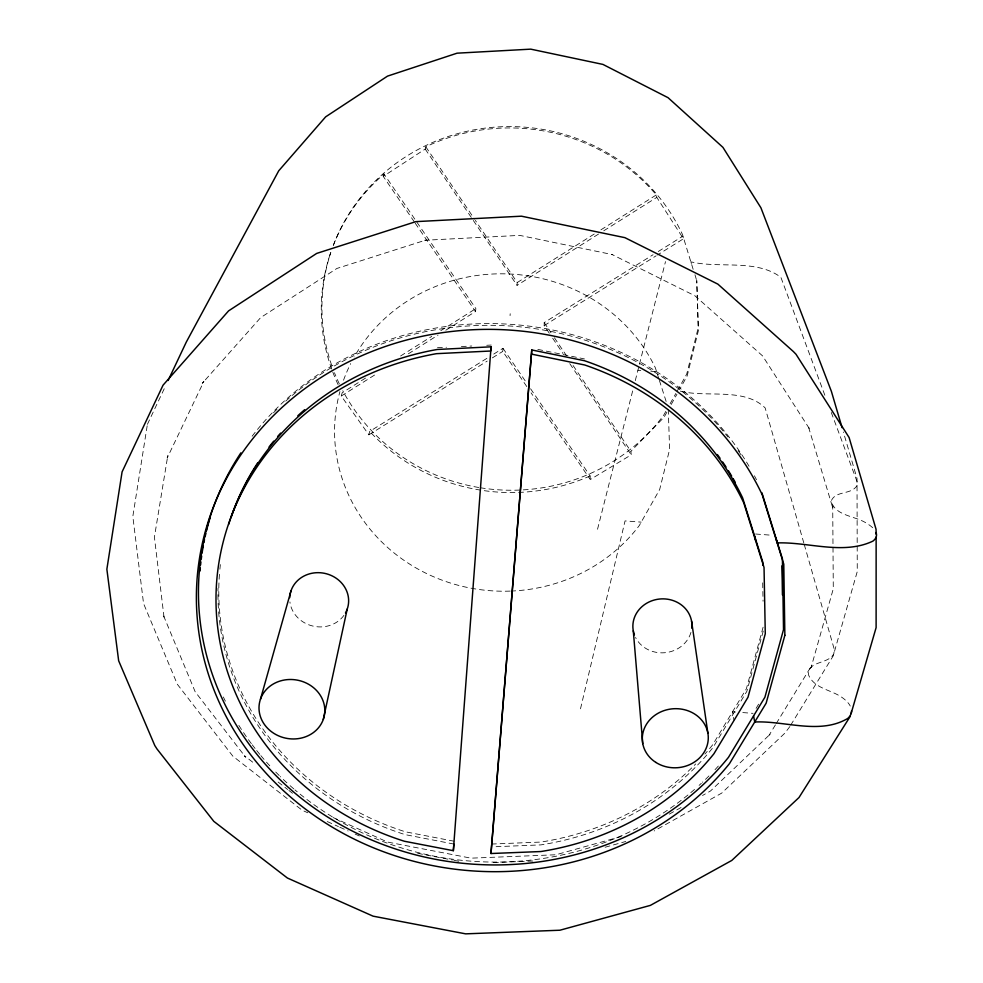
<?xml version="1.0" encoding="UTF-8"?>
<svg xmlns="http://www.w3.org/2000/svg" width="983" height="983" viewBox="0 0 983 983"><rect width="100%" height="100%" fill="white"/><g stroke="black" fill="none" stroke-linecap="round" stroke-linejoin="round"><path stroke-width="0.74" stroke-dasharray="4.92 3.69" d="M549.288 333.2L544.164 325.594L544.201 322.608L653.056 254.744M598.573 234.04L517.058 285.365L517.218 282.539L475.354 220.389M510.066 315.604L510.189 313.737M526.79 386.565L502.768 351.398L502.989 348.314L492.63 354.765M445.827 330.202L475.526 311.513L475.87 308.588L384.034 174.028A189.166 182.273 3.7 0 0 333.2 245.725M147.167 425.848L132.828 516.468L143.555 603.537L177.321 684.254L232.848 756.173L302.186 810.262L307.753 812.769M580.498 708.804L625.053 520.904L641.211 522.133M365.541 378.074L342.182 392.782L341.248 396.038L368.883 434.818L369.694 431.414L487.457 357.996M597.529 529.247L633.003 389.551M635.276 380.63L639.048 365.762M639.429 364.275L665.503 261.589M414.298 221.851L383.259 176.387L425.221 149.06L425.811 146.811A189.166 182.273 3.7 0 1 656.325 194.929L656.804 197.386L683.455 238.795L657.418 255.015M763.103 627.203L746.38 688.776L712.601 744.905A273.335 251.132 3.7 0 1 704.922 754.047M763.238 631.086L746.859 691.295L712.994 747.547A274.024 251.66 3.7 0 1 540.908 844.889L494.326 846.756M383.259 176.387L384.034 174.028M330.165 254.192L330.804 252.484A188.625 181.806 3.7 0 0 332.279 366.991M147.401 424.337L165.537 385.975M665.835 411.373L663.685 415.219A188.625 181.806 3.7 0 1 480.245 487.74M670.136 403.694L675.862 393.446M677.299 390.89L686.736 374.019L698.114 328.113L696.75 280.511L698.532 330.018L687.129 376.047L679.843 389.047M666.867 412.209L663.992 417.345L630.889 451.332L631.246 454.822L590.267 479.532L531.078 392.856M671.18 404.505L676.943 394.232M756.087 708.374L759.097 703.386M775.415 724.901L769.087 735.259L770.672 733.723L710.5 790.996L702.526 795.48M776.214 723.599L811.872 665.221L811.061 667.641L833.289 588.792L832.712 505.975L832.994 508.69L808.677 427.519L810.041 429.682L762.611 355.932L695.006 295.846L611.93 254.45L612.741 254.658L519.724 235.379L424.779 240.257L425.541 240.171L336.948 268.433L260.704 317.558L202.289 383.296L203.899 381.355L167.208 457.967L167.835 455.326L154.405 537.185L164.186 618.565L163.694 616.046L195.187 691.799L245.615 757.18L244.497 755.767L255.297 764.209M789.865 726.535L784.95 733.06L721.669 793.134L654.162 830.954M790.664 725.221L833.215 655.87L857.262 571.565L857.016 478.438L843.365 432.029M400.585 355.993L431.746 336.383M440.826 330.657L475.87 308.588M517.218 282.539L594.506 233.868M600.945 229.813L656.325 194.929M341.248 396.038L377.398 373.282M408.387 353.782L438.086 335.08M603.759 230.784L656.804 197.386M658.241 251.513L682.853 236.166L683.455 238.795M368.883 434.818L487.163 361.117M492.372 357.873L502.768 351.398M544.164 325.594L656.116 255.826M669.276 814.133L682.571 806.662M621.367 836.496L555.899 854.768L470.992 858.159L387.572 842.075L331.16 816.652M605.123 847.235L625.741 841.485M437.484 347.699L446.442 347.257M461.371 346.532L471.815 346.016M486.732 345.279L491.205 345.058M491.463 844.053L540.933 842.062A273.335 251.132 3.7 0 0 695.669 763.975M493.478 862.582L533.376 860.997M637.918 370.235L640.781 370.456M650.832 371.218L656.583 371.66M680.322 391.111C706.04 397.943 743.959 387.142 765.155 407.908L803.811 542.948M755.62 534.015L772.257 535.28M735.468 712.011L732.532 711.79L734.018 720.428M742.804 712.577L753.076 713.351M417.689 853.33L452.364 860.014M453.876 860.297L459.897 861.464M454.134 841.227L405.537 831.839A273.335 251.132 3.7 0 1 219.737 570.718M453.9 844.053L405.193 834.641A274.024 251.66 3.7 0 1 218.029 588.203M537.836 349.395L578.459 357.701M579.958 358.009L584.48 358.942M327.265 821.555L338.41 826.568M339.811 827.207L348.166 830.967M355.133 834.1L359.311 835.98M278.103 782.026L287.712 789.533M288.904 790.467L292.516 793.281M502.989 348.314L527.134 383.689M530.587 388.752L590.107 475.944L590.267 479.532M415.158 223.116L475.526 311.513M425.811 146.811L474.506 219.111M544.201 322.608L550.996 332.709M554.4 337.759L566.294 355.428M573.101 365.516L630.889 451.332M425.221 149.06L517.058 285.365M552.704 338.263L562.952 353.475M569.771 363.599L631.246 454.822M824.86 395.24L780.895 277.353C756.369 258.701 718.794 268.678 690.963 261.834L691.356 263.567M831.286 412.491L857.029 481.498L857.004 485.541C851.327 495.199 835.513 490.247 831.225 501.035C835.022 516.038 855.05 515.743 866.256 523.079A49.433 17.301 7.7 0 1 872.658 527.736M658.905 378.91L655.342 367.789A167.982 158.668 3.7 0 0 507.695 273.925A167.982 158.668 3.7 0 0 354.261 356.903M659.372 380.36L666.351 402.096M693.15 269.33L682.472 234.495A188.625 181.806 3.7 0 0 503.505 126.672A188.625 181.806 3.7 0 0 333.286 245.443M694.969 274.761L697.168 282.293M804.229 544.41L834.063 648.62L833.928 653.388C829.038 664.643 807.547 660.195 808.567 675.002C814.28 688.542 831.016 689.673 841.878 697.34A47.97 20.336 8.5 0 1 850.246 706.04M668.268 409.37L669.62 449.415L659.667 489.534L639.269 525.573A167.982 158.668 3.7 0 1 511.676 591.041M762.697 582.858L763.041 601.24M510.14 591.102A167.982 158.668 3.7 0 1 339.934 391.566M343.534 380.224A167.982 158.668 3.7 0 1 350.685 363.612M478.758 487.494A188.625 181.806 3.7 0 1 342.772 390.73M339.356 383.948A188.625 181.806 3.7 0 1 334.453 372.729M219.885 569.194A273.335 251.132 3.7 0 1 220.376 564.611M718.34 766.052A292.897 269.145 3.7 0 1 713.203 771.594M708.976 775.931A292.897 269.145 3.7 0 1 702.427 782.284M701.321 783.316A292.897 269.145 3.7 0 1 699.085 785.38M694.539 789.423A292.897 269.145 3.7 0 1 676.82 803.615M674.387 805.384A292.897 269.145 3.7 0 1 333.556 817.573M332.254 816.787A292.897 269.145 3.7 0 1 294.937 789.877M293.782 788.882A292.897 269.145 3.7 0 1 288.044 783.844M286.913 782.812A292.897 269.145 3.7 0 1 280.302 776.57M279.221 775.526A292.897 269.145 3.7 0 1 273.925 770.168M269.784 765.782A292.897 269.145 3.7 0 1 260.778 755.534M259.807 754.366A292.897 269.145 3.7 0 1 255.985 749.636M255.052 748.444A292.897 269.145 3.7 0 1 252.275 744.831M251.353 743.615A292.897 269.145 3.7 0 1 237.014 722.394M225.353 701.125A292.897 269.145 3.7 0 1 223.362 696.972M252.127 436.206A292.897 269.145 3.7 0 1 749.992 467.859M754.416 475.772A292.897 269.145 3.7 0 1 756.505 479.753M590.107 475.944A189.166 182.273 3.7 0 1 369.694 431.414M338.091 384.611A189.166 182.273 3.7 0 1 332.18 370.431M331.652 368.981A189.166 182.273 3.7 0 1 331.124 251.365M273.458 412.799A293.634 269.711 3.7 0 1 278.951 407.38M285.721 401.076A293.634 269.711 3.7 0 1 304.337 385.766M305.541 384.869A293.634 269.711 3.7 0 1 727.998 437.066M738.135 450.607A293.634 269.711 3.7 0 1 741.6 455.67M343.939 615.333A29.576 27.008 12.3 0 1 312.52 625.974A29.576 27.008 12.3 0 1 289.899 601.94M690.951 632.388A29.564 26.971 -4.8 0 1 664.913 652.712A29.564 26.971 -4.8 0 1 635.546 637.475"/><path stroke-width="1.47" d="M876.136 537.087L876.111 627.645L851.081 713.621M531.643 354.138L584.762 365A275.633 252.914 3.7 0 1 743.762 502.854L764.037 567.474L765.278 633.789L747.989 697.254L713.916 753.764A275.633 252.914 3.7 0 1 540.847 851.536L490.984 853.527L531.766 349.948L584.566 360.749A274.024 251.66 3.7 0 1 742.62 497.865L762.796 562.153L762.857 565.225M490.984 853.527L531.766 349.948M491.058 346.827L490.677 351.017L436.489 353.671A275.633 252.914 3.7 0 0 216.493 584.062A275.633 252.914 3.7 0 0 404.357 841.239L453.347 850.688L491.058 346.827L437.189 349.481A274.024 251.66 3.7 0 0 228.634 524.455M453.347 850.688L453.9 844.053M323.284 719.433A33.041 29.588 11.6 0 0 284.849 679.929A33.041 29.588 11.6 0 0 267.609 728.305A33.041 29.588 11.6 0 0 323.284 719.433L347.22 609.067M260.446 699.282L291.029 590.758M168.13 380.495L186.266 342.133L278.742 170.784L325.656 116.842L387.523 76.121L457.07 53.18L530.759 49.15L602.935 64.411L668.071 97.698L722.935 147.364L760.916 207.782L831.409 391.418L842.075 427.679M850.32 716.226L798.995 797.532L731.782 860.444L650.365 905.392L559.892 930.225L465.659 933.85L373.061 916.156L287.405 878.028L213.803 821.346L156.997 748.985L154.798 745.544L118.66 660.785L106.864 569.218L122.089 471.877L163.055 385.164L228.584 310.874L316.686 253.417L415.895 221.63L521.457 216.186L624.881 237.653L717.885 284.136L793.33 351.509L796.009 354.261L849.103 437.521L876.05 529.284L876.136 534.248M761.899 492.766L782.419 558.885L783.512 629.624L764.909 697.217L728.477 757.328A293.634 269.711 3.7 0 1 328.875 817.795A293.634 269.711 3.7 0 1 240.872 452.88M775.845 537.726L777.184 542.923C808.223 541.78 843.168 555.235 872.855 541.141A49.433 17.301 7.7 0 0 876.05 532.516M754.625 536.104L755.829 541.289M753.568 715.931L754.723 722.001C784.643 720.539 819.945 735.051 847.788 718.413A47.97 20.336 8.5 0 0 851.511 710.979M691.577 621.17L707.883 733.171M633.285 630.779L642.747 743.615M781.976 565.827L782.431 594.985M200.053 571A292.897 269.145 3.7 0 1 200.299 568.014M200.581 565.016A292.897 269.145 3.7 0 1 200.901 562.018M201.269 559.02A292.897 269.145 3.7 0 1 201.662 556.022M202.093 553.024A292.897 269.145 3.7 0 1 203.334 545.54M203.899 542.555A292.897 269.145 3.7 0 1 204.501 539.581M205.14 536.607A292.897 269.145 3.7 0 1 205.803 533.646M206.516 530.697A292.897 269.145 3.7 0 1 210.129 517.549M231.324 516.579A273.335 251.132 3.7 0 1 257.681 462.87M269.023 447.019A273.335 251.132 3.7 0 1 273.729 441.134M277.636 436.513A273.335 251.132 3.7 0 1 280.647 433.098M297.812 415.76A273.335 251.132 3.7 0 1 304.656 409.69M717.369 454.576A273.335 251.132 3.7 0 1 720.048 458.262M722.665 462.01A273.335 251.132 3.7 0 1 726.044 467.048M728.489 470.882A273.335 251.132 3.7 0 1 731.635 476.042M733.146 478.635A273.335 251.132 3.7 0 1 735.358 482.555M289.727 597.689A29.576 27.008 12.3 0 1 326.577 573.814A29.576 27.008 12.3 0 1 345.475 612.937M634.416 634.871A29.564 26.971 -4.8 0 1 659.126 599.077A29.564 26.971 -4.8 0 1 691.786 628.211M784.864 635.276L766.138 703.201L729.497 763.594A295.355 271.05 3.7 0 1 277.943 785.454A295.355 271.05 3.7 0 1 328.211 373.049A295.355 271.05 3.7 0 1 762.243 494.818L783.783 564.181L784.864 635.276M655.882 762.427A33.017 29.551 -4.1 0 0 708.104 740.887A33.017 29.551 -4.1 0 0 661.878 711.422A33.017 29.551 -4.1 0 0 655.882 762.427"/></g></svg>
